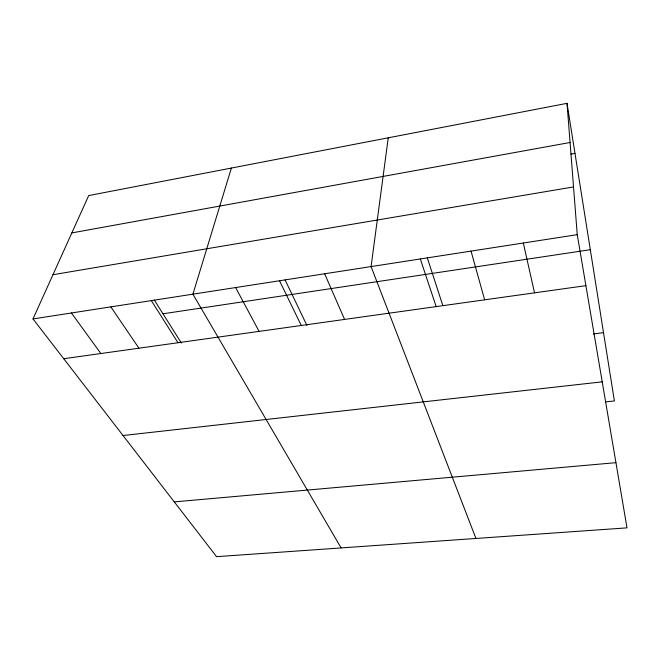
<?xml version="1.0" encoding="UTF-8"?>
<svg xmlns="http://www.w3.org/2000/svg" width="660" height="660" viewBox="0 0 660 660"><rect width="100%" height="100%" fill="white"/><g stroke="black" fill="none" stroke-linecap="round" stroke-linejoin="round"><path stroke-width="0.99" d="M388.245 137.808L371.077 266.582L475.942 538.469M231.388 168.052L192.91 294.17L341.121 547.932M567.022 103.331L577.244 234.663L627 527.86L216.571 556.669L33 318.928L88.696 195.575L567.022 103.331L614.386 400.95L605.393 401.907M71.833 232.914L570.067 142.494M570.933 154.102L574.984 153.376M52.965 274.709L573.532 186.929M33 318.928L577.244 234.663M162.987 313.789L590.312 249.703M63.731 358.726L585.898 285.656M593.348 333.943L603.52 332.656M123.032 435.526L602.217 381.835M174.265 501.889L615.937 462.668M71.42 312.98L100.864 353.529M110.855 306.875L138.93 348.2M151.338 300.605L177.969 342.738M154.415 300.16L181.368 343.043M235.62 287.554L259.091 331.386M279.518 280.756L301.274 325.487M285.087 279.923L306.958 325.495M324.654 273.768L344.578 319.423M420.313 258.959L436.169 306.611M427.317 257.895L442.81 305.506M471.034 251.105L484.646 299.83M523.322 243.012L534.534 292.85"/></g></svg>
